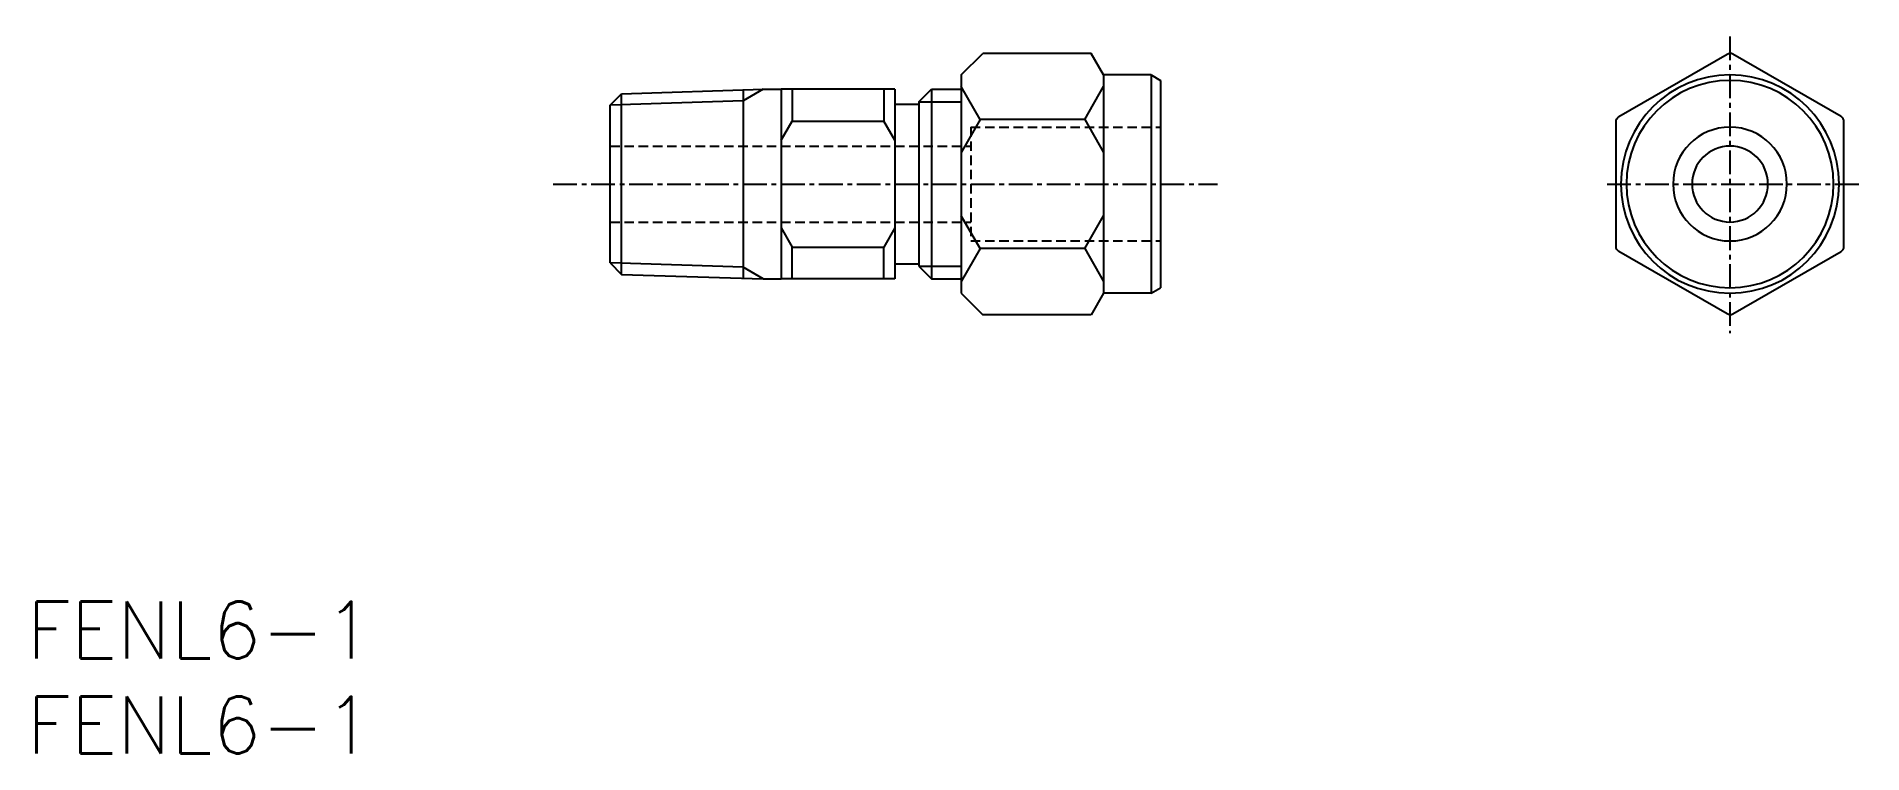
# Model space of a CAD drawing. Extents: x 0.5 to 96.7, y 0 to 37.8.
import ezdxf

# ---------------------------------------------------------------- set-up
doc = ezdxf.new("R2010")
doc.units = 0
doc.linetypes.add('CENTER', pattern=[2, 1.25, -0.25, 0.25, -0.25])
doc.linetypes.add('DASHED', pattern=[0.75, 0.5, -0.25])
doc.layers.get('0').update_dxf_attribs({"linetype": 'CONTINUOUS'})
doc.layers.add('CENTER', color=1, linetype='CENTER')
doc.styles.get("Standard").update_dxf_attribs({"font": 'txt.shx'})

# ---------------------------------------------------------------- blocks, each defined once
blk = doc.blocks.new('*U7')
at = {"color": 7, "linetype": 'CONTINUOUS'}
blk.add_text('FENL6-1', height=3, dxfattribs=at).set_placement((0, 0))
blk = doc.blocks.new('*U8')
at = {"color": 7, "linetype": 'CONTINUOUS'}
blk.add_text('FENL6-1', height=3, dxfattribs=at).set_placement((0, 5))

msp = doc.modelspace()

# ---------------------------------------------------------------- linework, layer by layer
at = {"color": 7, "linetype": 'CONTINUOUS'}
for p, q in [((49.24, 35.75), (50.371, 36.882)), ((56.086, 36.882), (50.371, 36.882)), ((56.74, 35.75), (56.086, 36.882)), ((49.24, 35.75), (49.24, 24.25)), ((56.74, 35.75), (56.74, 24.25)), ((59.24, 35.75), (56.74, 35.75)), ((59.24, 35.75), (59.24, 24.25)), ((59.24, 35.75), (59.74, 35.461)), ((30.74, 34.159), (31.339, 34.759)), ((31.339, 34.759), (38.804, 34.992)), ((31.339, 25.241), (31.339, 34.759)), ((37.74, 34.959), (37.74, 25.041)), ((38.804, 34.992), (39.74, 34.992)), ((39.74, 35), (39.74, 25)), ((45.74, 35), (39.74, 35)), ((40.322, 35), (40.322, 33.317)), ((45.158, 35), (45.158, 33.317)), ((45.74, 35), (45.74, 25)), ((47, 34.324), (47.676, 35)), ((47.676, 35), (49.24, 35)), ((47.676, 35), (47.676, 25)), ((50.24, 33.4), (49.24, 35.132)), ((55.74, 33.4), (56.74, 35.132)), ((59.74, 35.461), (59.74, 24.539)), ((30.74, 25.841), (30.74, 34.159)), ((45.74, 34.2), (47, 34.2)), ((47, 34.324), (47, 25.677)), ((39.74, 32.309), (40.322, 33.317)), ((40.322, 33.317), (45.158, 33.317)), ((45.74, 32.309), (45.158, 33.317)), ((50.24, 33.4), (49.24, 31.668)), ((55.74, 33.4), (50.24, 33.4)), ((55.74, 33.4), (56.74, 31.668)), ((50.24, 26.6), (49.24, 28.332)), ((55.74, 26.6), (56.74, 28.332)), ((39.74, 27.691), (40.322, 26.683)), ((45.74, 27.691), (45.158, 26.683)), ((40.322, 26.683), (45.158, 26.683)), ((40.322, 25), (40.322, 26.683)), ((45.158, 25), (45.158, 26.683)), ((50.24, 26.6), (49.24, 24.868)), ((55.74, 26.6), (50.24, 26.6)), ((55.74, 26.6), (56.74, 24.868)), ((30.74, 25.841), (31.339, 25.241)), ((31.339, 25.241), (38.804, 25.008)), ((45.74, 25.8), (47, 25.8)), ((47, 25.677), (47.676, 25)), ((38.804, 25.008), (39.74, 25.008)), ((45.74, 25), (39.74, 25)), ((47.676, 25), (49.24, 25)), ((49.24, 24.25), (50.371, 23.118)), ((56.74, 24.25), (56.086, 23.118)), ((59.24, 24.25), (56.74, 24.25)), ((59.24, 24.25), (59.74, 24.539)), ((56.086, 23.118), (50.371, 23.118))]:
    msp.add_line(p, q, dxfattribs=at)
at = {"color": 3, "linetype": 'CONTINUOUS'}
for p, q in [((38.804, 34.992), (37.74, 34.378)), ((37.74, 34.378), (30.74, 34.159)), ((47, 34.324), (49.24, 34.324)), ((37.74, 25.622), (30.74, 25.841)), ((38.804, 25.008), (37.74, 25.622)), ((47, 25.677), (49.24, 25.677))]:
    msp.add_line(p, q, dxfattribs=at)
at = {"color": 3, "linetype": 'DASHED'}
for p, q in [((49.74, 33), (49.74, 27)), ((49.74, 33), (59.74, 33)), ((30.74, 32), (49.74, 32)), ((30.74, 28), (49.74, 28)), ((49.74, 27), (59.74, 27))]:
    msp.add_line(p, q, dxfattribs=at)
at = {"color": 7, "linetype": 'CONTINUOUS'}
for points in [[(89.74, 23.118, -0.131652), (89.59, 23.158), (83.89, 26.449, -0.267949), (83.74, 26.709), (83.74, 33.291, -0.267949), (83.89, 33.551), (89.59, 36.842, -0.131652), (89.74, 36.882)], [(89.74, 23.118, 0.131652), (89.89, 23.158), (95.59, 26.449, 0.267949), (95.74, 26.709), (95.74, 33.291, 0.267949), (95.59, 33.551), (89.89, 36.842, 0.131652), (89.74, 36.882)]]:
    msp.add_lwpolyline(points, format="xyb", dxfattribs=at)
for radius, start, end in [(5.75, 90, 270), (5.75, 270, 90), (5.461, 90, 270), (5.461, 270, 90), (3, 90, 270), (3, 270, 90), (2, 90, 270), (2, 270, 90)]:
    msp.add_arc((89.74, 30), radius, start, end, dxfattribs=at)
at = {"layer": 'CENTER', "color": 1, "linetype": 'CENTER'}
for p, q in [((89.74, 37.773), (89.74, 22.147)), ((27.74, 30), (62.74, 30)), ((83.271, 30), (96.72, 30))]:
    msp.add_line(p, q, dxfattribs=at)

# ---------------------------------------------------------------- block references
at = {"color": 7, "linetype": 'CONTINUOUS'}
for name in ['*U8', '*U7']:
    msp.add_blockref(name, (0, 0), dxfattribs=at)

doc.saveas('drawing.dxf')
